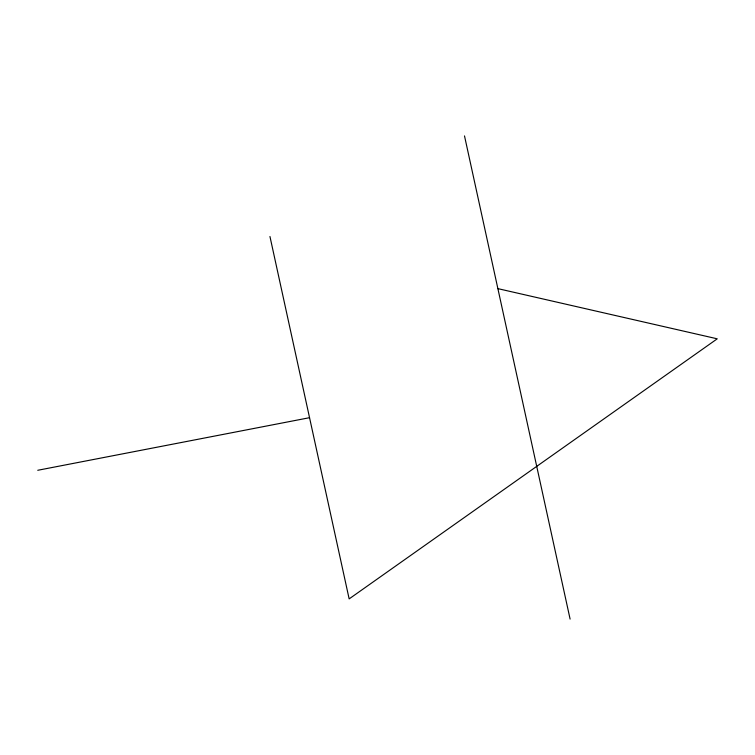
<?xml version="1.0" encoding="UTF-8"?>
<svg xmlns="http://www.w3.org/2000/svg" width="755" height="755" viewBox="0 0 755 755"><rect width="100%" height="100%" fill="white"/><g stroke="black" fill="none" stroke-linecap="round" stroke-linejoin="round"><path stroke-width="1.13" d="M37.75 470.28L309.55 417.694M497.885 288.636L717.25 338.816L349.15 598.894L269.95 236.504M464.504 135.909L570.101 619.091"/></g></svg>
